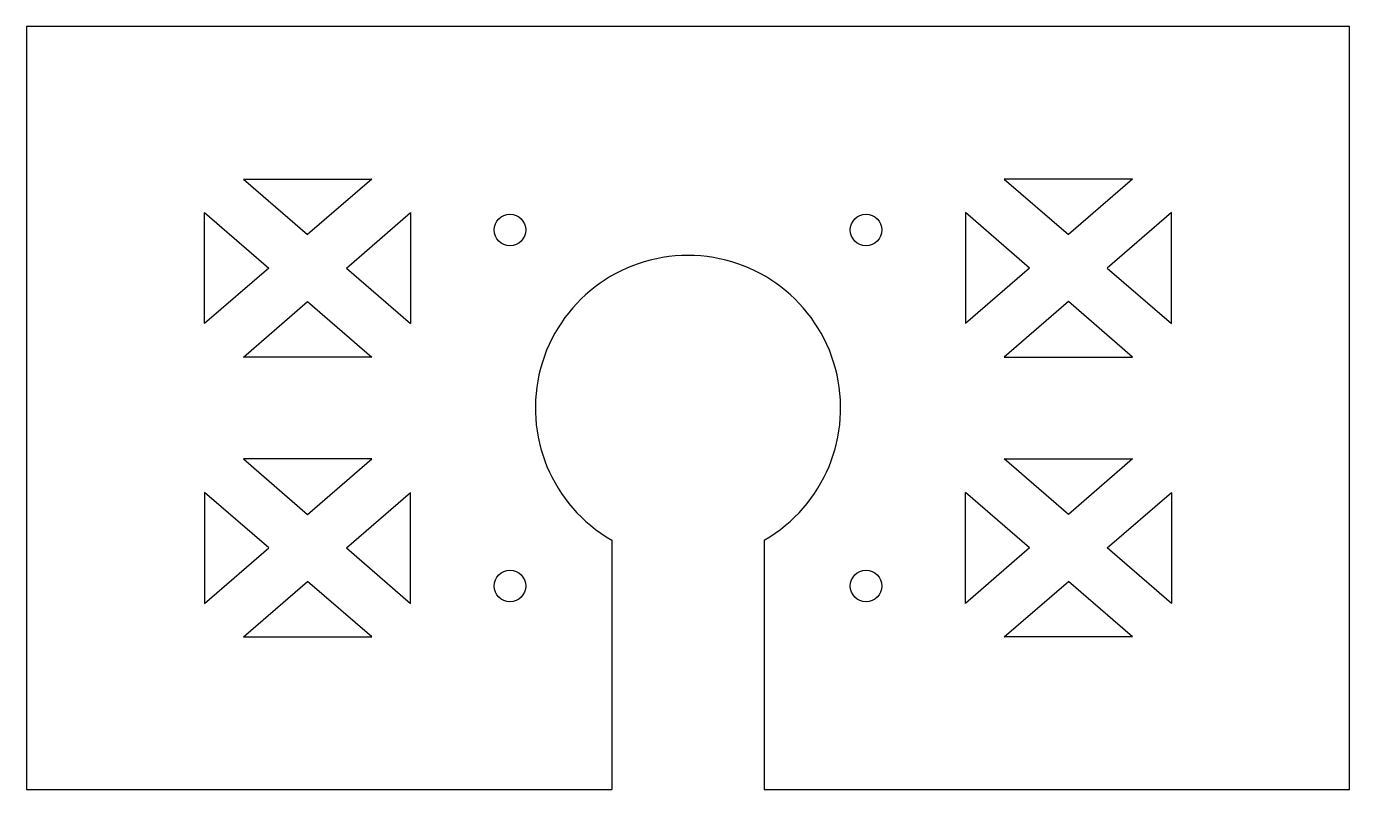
# Model space of a CAD drawing. Header units: millimetres. Extents: x 0 to 260, y 0 to 150.
import ezdxf

# ---------------------------------------------------------------- set-up
doc = ezdxf.new("R2010")
doc.units = ezdxf.units.MM

msp = doc.modelspace()

# ---------------------------------------------------------------- linework, layer by layer
for p, q in [((42.63, 120), (55.25, 109.09)), ((67.87, 120), (55.25, 109.09)), ((192.13, 120), (204.75, 109.09)), ((217.37, 120), (204.75, 109.09)), ((35, 113.41), (47.62, 102.5)), ((62.88, 102.5), (75.5, 113.41)), ((197.12, 102.5), (184.5, 113.41)), ((225, 113.41), (212.38, 102.5)), ((47.62, 102.5), (35, 91.59)), ((62.88, 102.5), (75.5, 91.59)), ((197.12, 102.5), (184.5, 91.59)), ((212.38, 102.5), (225, 91.59)), ((42.63, 85), (55.25, 95.91)), ((55.25, 95.91), (67.87, 85)), ((204.75, 95.91), (192.13, 85)), ((217.37, 85), (204.75, 95.91)), ((42.63, 65), (55.25, 54.09)), ((55.25, 54.09), (67.87, 65)), ((204.75, 54.09), (192.13, 65)), ((217.37, 65), (204.75, 54.09)), ((47.62, 47.5), (35, 58.41)), ((62.88, 47.5), (75.5, 58.41)), ((197.12, 47.5), (184.5, 58.41)), ((212.38, 47.5), (225, 58.41)), ((35, 36.59), (47.62, 47.5)), ((62.88, 47.5), (75.5, 36.59)), ((115, 49.02), (115, 0)), ((145, 49.02), (145, 0)), ((197.12, 47.5), (184.5, 36.59)), ((225, 36.59), (212.38, 47.5)), ((42.63, 30), (55.25, 40.91)), ((67.87, 30), (55.25, 40.91)), ((192.13, 30), (204.75, 40.91)), ((217.37, 30), (204.75, 40.91))]:
    msp.add_line(p, q)
for points in [[(145, 0), (260, 0), (260, 150), (0, 150), (0, 0), (115, 0)], [(42.63, 120), (67.87, 120)], [(217.37, 120), (192.13, 120)], [(35, 91.59), (35, 113.41)], [(75.5, 113.41), (75.5, 91.59)], [(184.5, 113.41), (184.5, 91.59)], [(225, 91.59), (225, 113.41)], [(67.87, 85), (42.63, 85)], [(192.13, 85), (217.37, 85)], [(67.87, 65), (42.63, 65)], [(192.13, 65), (217.37, 65)], [(35, 58.41), (35, 36.59)], [(75.5, 36.59), (75.5, 58.41)], [(184.5, 36.59), (184.5, 58.41)], [(225, 58.41), (225, 36.59)], [(42.63, 30), (67.87, 30)], [(217.37, 30), (192.13, 30)]]:
    msp.add_lwpolyline(points)
for centre in [(95, 110), (165, 110), (95, 40), (165, 40)]:
    msp.add_circle(centre, 3.1)
msp.add_arc((130, 75), 30, 300, 240)

doc.saveas('drawing.dxf')
